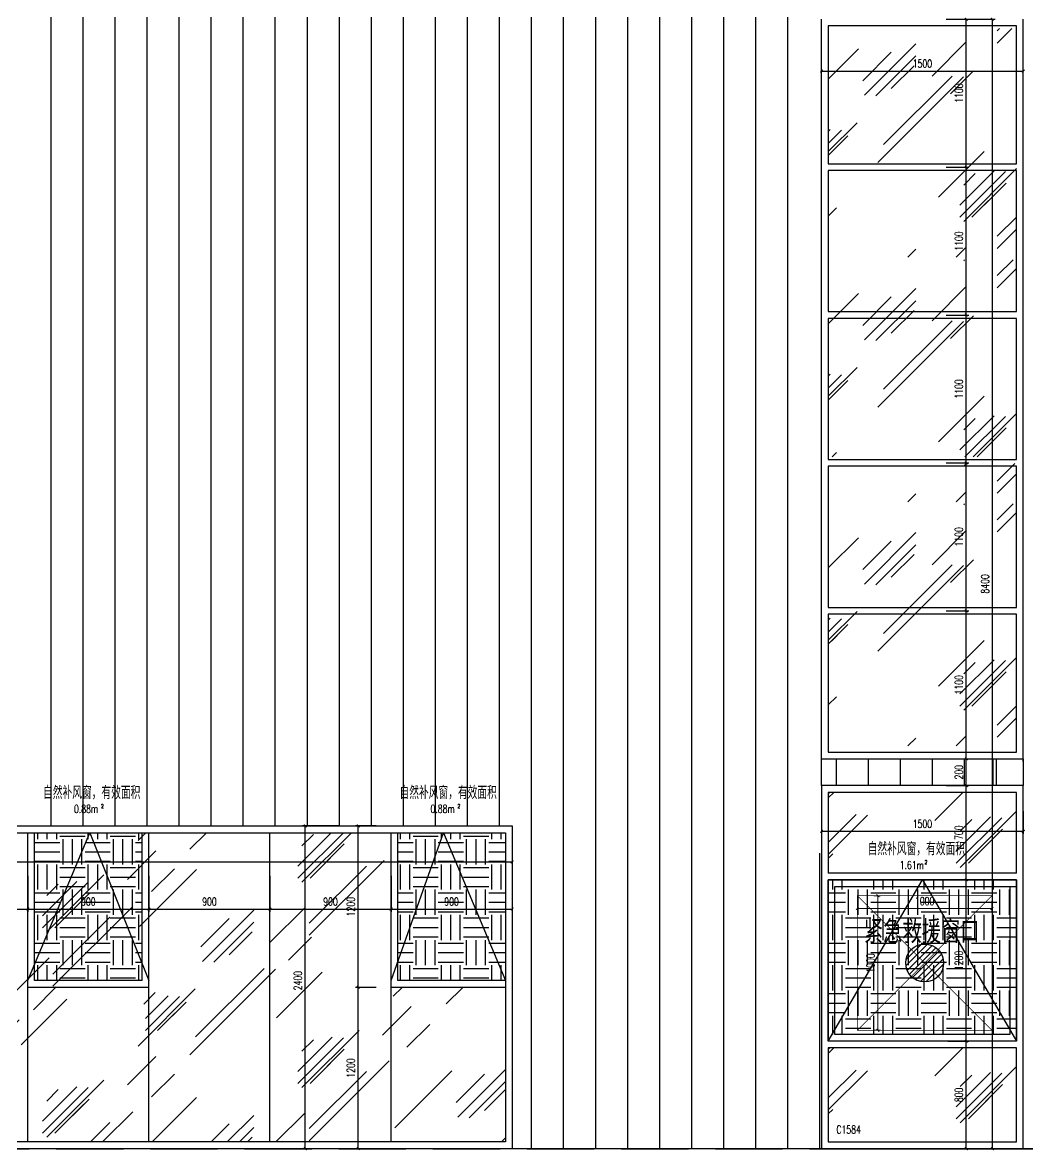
# Model space of a CAD drawing. Extents: x -2377130 to 293730, y -2 to 754590.
# Drawn here: x -165538 to -158069, y 517225 to 525612 of the extents above; entities that cross this region are included whole.
import ezdxf

# ---------------------------------------------------------------- set-up
doc = ezdxf.new("R2010")
doc.units = 0
doc.header["$LTSCALE"] = 1000
doc.header["$MEASUREMENT"] = 0
for name, pattern in [('__DASH', [0.35, 0.25, -0.1]), ('DASH', [0.35, 0.25, -0.1]), ('DOTE', [2.42, 2, -0.2, 0.02, -0.2])]:
    doc.linetypes.add(name, pattern=pattern)
doc.layers.get('Defpoints').update_dxf_attribs({"color": 210})
for name, color, linetype in [('A-AXIS-DOTE', 14, 'DOTE'), ('A-HATCH-2', 251, 'Continuous'), ('A-LIN-V', 9, 'Continuous'), ('A-WINDOW', 140, 'Continuous'), ('A-彩色打印层', 22, 'Continuous'), ('A-门窗表显示尺寸', 160, 'Continuous'), ('AXIS', 3, 'Continuous'), ('PUB_DIM', 3, 'Continuous'), ('SPACE', 7, 'Continuous'), ('SPACE_HATCH', 8, 'Continuous'), ('参考线', 8, 'Continuous')]:
    doc.layers.add(name, color=color, linetype=linetype)
doc.layers.add('A-WALL-HATCH', color=8, linetype='Continuous', lineweight=13)
doc.styles.add('_TCH_DIM_T3', font='SIMPLEX', dxfattribs={"width": 0.705882, "bigfont": 'GBCBIG'})
doc.styles.add('_TCH_SPACE', font='SIMPLEX', dxfattribs={"height": 5, "bigfont": 'GBCBIG'})
doc.styles.add('A-DIM_T3', font='SIMPLEX', dxfattribs={"width": 0.705882, "bigfont": 'GBCBIG'})
doc.styles.add('A-STANDARD', font='SIMPLEX', dxfattribs={"bigfont": 'GBCBIG'})
doc.styles.add('STYLE1', font='')
doc.styles.get('STYLE1').set_extended_font_data('SimSun')
doc.dimstyles.new('_TCH_ARCH&&20', dxfattribs={"dimtxt": 59.5, "dimasz": 20, "dimexe": 20, "dimexo": 20, "dimgap": 25.25, "dimtad": 1, "dimdec": 0, "dimzin": 0, "dimdsep": 46, "dimtxsty": '_TCH_DIM_T3', "dimblk": 'ARCHTICK', "dimcen": 0.09, "dimclrt": 7, "dimazin": 2, "dimtfac": 1, "dimtdec": 0, "dimtix": 1, "dimtmove": 2, "dimatfit": 3, "dimfxl": 0, "dimtolj": 1, "dimtzin": 0, "dimarcsym": 0})
doc.dimstyles.new('A-DIM&&20', dxfattribs={"dimtxt": 59.5, "dimasz": 20, "dimexe": 20, "dimexo": 20, "dimgap": 25.25, "dimtad": 1, "dimdec": 0, "dimzin": 0, "dimdsep": 46, "dimtxsty": 'A-DIM_T3', "dimblk": 'ARCHTICK', "dimcen": 0.09, "dimclrt": 7, "dimazin": 2, "dimtfac": 1, "dimtdec": 0, "dimtix": 1, "dimtmove": 2, "dimatfit": 3, "dimfxl": 0, "dimtolj": 1, "dimtzin": 0, "dimarcsym": 0})
pattern_1 = [(0, (-344698.66, 6e-11), (187.5, 187.5), [187.5, -187.5]), (0, (-344698.66, 70.31), (187.5, 187.5), [187.5, -187.5]), (0, (-344698.66, 140.63), (187.5, 187.5), [187.5, -187.5]), (90, (-344675.23, 164.06), (-187.5, 187.5), [187.5, -187.5]), (90, (-344604.91, 164.06), (-187.5, 187.5), [187.5, -187.5]), (90, (-344534.6, 164.06), (-187.5, 187.5), [187.5, -187.5])]

# ---------------------------------------------------------------- blocks, each defined once
blk = doc.blocks.new('_ArchTick')
at = {"color": 0, "linetype": 'ByBlock', "const_width": 0.4}
blk.add_lwpolyline([(-0.5, -0.5), (0.5, 0.5)], dxfattribs=at)
blk = doc.blocks.new('*D1241')
at = {"layer": 'A-门窗表显示尺寸', "color": 0, "lineweight": -2}
for p, q in [((-182799.3, 519617.5), (-182799.3, 519350)), ((-161899.3, 519617.5), (-161899.3, 519350)), ((-182799.3, 519370), (-161899.3, 519370))]:
    blk.add_line(p, q, dxfattribs=at)
at = {"layer": 'Defpoints', "color": 0}
for p in [(-182799.3, 519637.5), (-161899.3, 519637.5), (-161899.3, 519370)]:
    blk.add_point(p, dxfattribs=at)
at = {"layer": 'A-门窗表显示尺寸', "color": 0, "lineweight": -2, "xscale": 20, "yscale": 20, "zscale": 20, "rotation": 180}
blk.add_blockref('_ArchTick', (-182799.3, 519370), dxfattribs=at)
at = {"layer": 'A-门窗表显示尺寸', "color": 0, "lineweight": -2, "xscale": 20, "yscale": 20, "zscale": 20}
blk.add_blockref('_ArchTick', (-161899.3, 519370), dxfattribs=at)
at = {"layer": 'A-门窗表显示尺寸', "color": 7, "insert": (-172349.3, 519425), "char_height": 59.5, "attachment_point": 5, "style": 'A-DIM_T3'}
blk.add_mtext('\\A1;20900', dxfattribs=at)
blk = doc.blocks.new('*D1232')
at = {"layer": 'A-门窗表显示尺寸', "color": 0, "lineweight": -2}
for p, q in [((-162909.3, 518437.5), (-163063.1, 518437.5)), ((-163043.1, 517237.5), (-163043.1, 518437.5)), ((-162909.3, 517237.5), (-163063.1, 517237.5))]:
    blk.add_line(p, q, dxfattribs=at)
at = {"layer": 'Defpoints', "color": 0}
for p in [(-163043.1, 518437.5), (-162889.3, 518437.5), (-162889.3, 517237.5)]:
    blk.add_point(p, dxfattribs=at)
at = {"layer": 'A-门窗表显示尺寸', "color": 0, "lineweight": -2, "xscale": 20, "yscale": 20, "zscale": 20}
for p, rotation in [((-163043.1, 518437.5), 90), ((-163043.1, 517237.5), 270)]:
    blk.add_blockref('_ArchTick', p, dxfattribs=dict(at, rotation=rotation))
at = {"layer": 'A-门窗表显示尺寸', "color": 7, "insert": (-163098.1, 517837.5), "char_height": 59.5, "attachment_point": 5, "rotation": 90, "style": 'A-DIM_T3'}
blk.add_mtext('\\A1;1200', dxfattribs=at)
blk = doc.blocks.new('*D1233')
at = {"layer": 'A-门窗表显示尺寸', "color": 0, "lineweight": -2}
for p, q in [((-162909.3, 519637.5), (-163063.1, 519637.5)), ((-163043.1, 518437.5), (-163043.1, 519637.5)), ((-162909.3, 518437.5), (-163063.1, 518437.5))]:
    blk.add_line(p, q, dxfattribs=at)
at = {"layer": 'Defpoints', "color": 0}
for p in [(-163043.1, 519637.5), (-162889.3, 519637.5), (-162889.3, 518437.5)]:
    blk.add_point(p, dxfattribs=at)
at = {"layer": 'A-门窗表显示尺寸', "color": 0, "lineweight": -2, "xscale": 20, "yscale": 20, "zscale": 20}
for p, rotation in [((-163043.1, 519637.5), 90), ((-163043.1, 518437.5), 270)]:
    blk.add_blockref('_ArchTick', p, dxfattribs=dict(at, rotation=rotation))
at = {"layer": 'A-门窗表显示尺寸', "color": 7, "insert": (-163098.1, 519037.5), "char_height": 59.5, "attachment_point": 5, "rotation": 90, "style": 'A-DIM_T3'}
blk.add_mtext('\\A1;1200', dxfattribs=at)
blk = doc.blocks.new('*D1234')
at = {"layer": 'A-门窗表显示尺寸', "color": 0, "lineweight": -2}
for p, q in [((-162799.3, 519267.5), (-162799.3, 519000)), ((-161899.3, 519267.5), (-161899.3, 519000)), ((-162799.3, 519020), (-161899.3, 519020))]:
    blk.add_line(p, q, dxfattribs=at)
at = {"layer": 'Defpoints', "color": 0}
for p in [(-162799.3, 519287.5), (-161899.3, 519287.5), (-161899.3, 519020)]:
    blk.add_point(p, dxfattribs=at)
at = {"layer": 'A-门窗表显示尺寸', "color": 0, "lineweight": -2, "xscale": 20, "yscale": 20, "zscale": 20, "rotation": 180}
blk.add_blockref('_ArchTick', (-162799.3, 519020), dxfattribs=at)
at = {"layer": 'A-门窗表显示尺寸', "color": 0, "lineweight": -2, "xscale": 20, "yscale": 20, "zscale": 20}
blk.add_blockref('_ArchTick', (-161899.3, 519020), dxfattribs=at)
at = {"layer": 'A-门窗表显示尺寸', "color": 7, "insert": (-162349.3, 519075), "char_height": 59.5, "attachment_point": 5, "style": 'A-DIM_T3'}
blk.add_mtext('\\A1;900', dxfattribs=at)
blk = doc.blocks.new('*D1235')
at = {"layer": 'A-门窗表显示尺寸', "color": 0, "lineweight": -2}
for p, q in [((-163699.3, 519267.5), (-163699.3, 519000)), ((-162799.3, 519267.5), (-162799.3, 519000)), ((-163699.3, 519020), (-162799.3, 519020))]:
    blk.add_line(p, q, dxfattribs=at)
at = {"layer": 'Defpoints', "color": 0}
for p in [(-163699.3, 519287.5), (-162799.3, 519287.5), (-162799.3, 519020)]:
    blk.add_point(p, dxfattribs=at)
at = {"layer": 'A-门窗表显示尺寸', "color": 0, "lineweight": -2, "xscale": 20, "yscale": 20, "zscale": 20, "rotation": 180}
blk.add_blockref('_ArchTick', (-163699.3, 519020), dxfattribs=at)
at = {"layer": 'A-门窗表显示尺寸', "color": 0, "lineweight": -2, "xscale": 20, "yscale": 20, "zscale": 20}
blk.add_blockref('_ArchTick', (-162799.3, 519020), dxfattribs=at)
at = {"layer": 'A-门窗表显示尺寸', "color": 7, "insert": (-163249.3, 519075), "char_height": 59.5, "attachment_point": 5, "style": 'A-DIM_T3'}
blk.add_mtext('\\A1;900', dxfattribs=at)
blk = doc.blocks.new('*D1236')
at = {"layer": 'A-门窗表显示尺寸', "color": 0, "lineweight": -2}
for p, q in [((-164599.3, 519267.5), (-164599.3, 519000)), ((-163699.3, 519267.5), (-163699.3, 519000)), ((-164599.3, 519020), (-163699.3, 519020))]:
    blk.add_line(p, q, dxfattribs=at)
at = {"layer": 'Defpoints', "color": 0}
for p in [(-164599.3, 519287.5), (-163699.3, 519287.5), (-163699.3, 519020)]:
    blk.add_point(p, dxfattribs=at)
at = {"layer": 'A-门窗表显示尺寸', "color": 0, "lineweight": -2, "xscale": 20, "yscale": 20, "zscale": 20, "rotation": 180}
blk.add_blockref('_ArchTick', (-164599.3, 519020), dxfattribs=at)
at = {"layer": 'A-门窗表显示尺寸', "color": 0, "lineweight": -2, "xscale": 20, "yscale": 20, "zscale": 20}
blk.add_blockref('_ArchTick', (-163699.3, 519020), dxfattribs=at)
at = {"layer": 'A-门窗表显示尺寸', "color": 7, "insert": (-164149.3, 519075), "char_height": 59.5, "attachment_point": 5, "style": 'A-DIM_T3'}
blk.add_mtext('\\A1;900', dxfattribs=at)
blk = doc.blocks.new('*D1237')
at = {"layer": 'A-门窗表显示尺寸', "color": 0, "lineweight": -2}
for p, q in [((-165499.3, 519267.5), (-165499.3, 519000)), ((-164599.3, 519267.5), (-164599.3, 519000)), ((-165499.3, 519020), (-164599.3, 519020))]:
    blk.add_line(p, q, dxfattribs=at)
at = {"layer": 'Defpoints', "color": 0}
for p in [(-165499.3, 519287.5), (-164599.3, 519287.5), (-164599.3, 519020)]:
    blk.add_point(p, dxfattribs=at)
at = {"layer": 'A-门窗表显示尺寸', "color": 0, "lineweight": -2, "xscale": 20, "yscale": 20, "zscale": 20, "rotation": 180}
blk.add_blockref('_ArchTick', (-165499.3, 519020), dxfattribs=at)
at = {"layer": 'A-门窗表显示尺寸', "color": 0, "lineweight": -2, "xscale": 20, "yscale": 20, "zscale": 20}
blk.add_blockref('_ArchTick', (-164599.3, 519020), dxfattribs=at)
at = {"layer": 'A-门窗表显示尺寸', "color": 7, "insert": (-165049.3, 519075), "char_height": 59.5, "attachment_point": 5, "style": 'A-DIM_T3'}
blk.add_mtext('\\A1;900', dxfattribs=at)
blk = doc.blocks.new('*D1238')
at = {"layer": 'A-门窗表显示尺寸', "color": 0, "lineweight": -2}
for p, q in [((-166399.3, 519267.5), (-166399.3, 519000)), ((-165499.3, 519267.5), (-165499.3, 519000)), ((-166399.3, 519020), (-165499.3, 519020))]:
    blk.add_line(p, q, dxfattribs=at)
at = {"layer": 'Defpoints', "color": 0}
for p in [(-166399.3, 519287.5), (-165499.3, 519287.5), (-165499.3, 519020)]:
    blk.add_point(p, dxfattribs=at)
at = {"layer": 'A-门窗表显示尺寸', "color": 0, "lineweight": -2, "xscale": 20, "yscale": 20, "zscale": 20, "rotation": 180}
blk.add_blockref('_ArchTick', (-166399.3, 519020), dxfattribs=at)
at = {"layer": 'A-门窗表显示尺寸', "color": 0, "lineweight": -2, "xscale": 20, "yscale": 20, "zscale": 20}
blk.add_blockref('_ArchTick', (-165499.3, 519020), dxfattribs=at)
at = {"layer": 'A-门窗表显示尺寸', "color": 7, "insert": (-165949.3, 519075), "char_height": 59.5, "attachment_point": 5, "style": 'A-DIM_T3'}
blk.add_mtext('\\A1;900', dxfattribs=at)
blk = doc.blocks.new('*D1222')
at = {"layer": 'A-门窗表显示尺寸', "color": 0, "lineweight": -2}
for p, q in [((-163189.3, 519637.5), (-163456.8, 519637.5)), ((-163436.8, 517237.5), (-163436.8, 519637.5)), ((-163189.3, 517237.5), (-163456.8, 517237.5))]:
    blk.add_line(p, q, dxfattribs=at)
at = {"layer": 'Defpoints', "color": 0}
for p in [(-163436.8, 519637.5), (-163169.3, 519637.5), (-163169.3, 517237.5)]:
    blk.add_point(p, dxfattribs=at)
at = {"layer": 'A-门窗表显示尺寸', "color": 0, "lineweight": -2, "xscale": 20, "yscale": 20, "zscale": 20}
for p, rotation in [((-163436.8, 519637.5), 90), ((-163436.8, 517237.5), 270)]:
    blk.add_blockref('_ArchTick', p, dxfattribs=dict(at, rotation=rotation))
at = {"layer": 'A-门窗表显示尺寸', "color": 7, "insert": (-163491.8, 518487.5), "char_height": 59.5, "attachment_point": 5, "rotation": 90, "style": 'A-DIM_T3'}
blk.add_mtext('\\A1;2400', dxfattribs=at)
blk = doc.blocks.new('*D1242')
at = {"layer": 'A-门窗表显示尺寸', "color": 0, "lineweight": -2}
for p, q in [((-158673.3, 520137.5), (-158503.3, 520137.5)), ((-158523.3, 519937.5), (-158523.3, 520137.5)), ((-158673.3, 519937.5), (-158503.3, 519937.5))]:
    blk.add_line(p, q, dxfattribs=at)
at = {"layer": 'Defpoints', "color": 0}
for p in [(-158693.3, 520137.5), (-158523.3, 520137.5), (-158693.3, 519937.5)]:
    blk.add_point(p, dxfattribs=at)
at = {"layer": 'A-门窗表显示尺寸', "color": 0, "lineweight": -2, "xscale": 20, "yscale": 20, "zscale": 20}
for p, rotation in [((-158523.3, 520137.5), 90), ((-158523.3, 519937.5), 270)]:
    blk.add_blockref('_ArchTick', p, dxfattribs=dict(at, rotation=rotation))
at = {"layer": 'A-门窗表显示尺寸', "color": 7, "insert": (-158578.3, 520037.5), "char_height": 59.5, "attachment_point": 5, "rotation": 90, "style": '_TCH_DIM_T3'}
blk.add_mtext('\\A1;200', dxfattribs=at)
blk = doc.blocks.new('*D1243')
at = {"layer": 'A-门窗表显示尺寸', "color": 0, "lineweight": -2}
for p, q in [((-158673.3, 521237.5), (-158503.3, 521237.5)), ((-158523.3, 520137.5), (-158523.3, 521237.5)), ((-158673.3, 520137.5), (-158503.3, 520137.5))]:
    blk.add_line(p, q, dxfattribs=at)
at = {"layer": 'Defpoints', "color": 0}
for p in [(-158693.3, 521237.5), (-158523.3, 521237.5), (-158693.3, 520137.5)]:
    blk.add_point(p, dxfattribs=at)
at = {"layer": 'A-门窗表显示尺寸', "color": 0, "lineweight": -2, "xscale": 20, "yscale": 20, "zscale": 20}
for p, rotation in [((-158523.3, 521237.5), 90), ((-158523.3, 520137.5), 270)]:
    blk.add_blockref('_ArchTick', p, dxfattribs=dict(at, rotation=rotation))
at = {"layer": 'A-门窗表显示尺寸', "color": 7, "insert": (-158578.3, 520687.5), "char_height": 59.5, "attachment_point": 5, "rotation": 90, "style": '_TCH_DIM_T3'}
blk.add_mtext('\\A1;1100', dxfattribs=at)
blk = doc.blocks.new('*D1244')
at = {"layer": 'A-门窗表显示尺寸', "color": 0, "lineweight": -2}
for p, q in [((-158673.3, 522337.5), (-158503.3, 522337.5)), ((-158523.3, 521237.5), (-158523.3, 522337.5)), ((-158673.3, 521237.5), (-158503.3, 521237.5))]:
    blk.add_line(p, q, dxfattribs=at)
at = {"layer": 'Defpoints', "color": 0}
for p in [(-158693.3, 522337.5), (-158523.3, 522337.5), (-158693.3, 521237.5)]:
    blk.add_point(p, dxfattribs=at)
at = {"layer": 'A-门窗表显示尺寸', "color": 0, "lineweight": -2, "xscale": 20, "yscale": 20, "zscale": 20}
for p, rotation in [((-158523.3, 522337.5), 90), ((-158523.3, 521237.5), 270)]:
    blk.add_blockref('_ArchTick', p, dxfattribs=dict(at, rotation=rotation))
at = {"layer": 'A-门窗表显示尺寸', "color": 7, "insert": (-158578.3, 521787.5), "char_height": 59.5, "attachment_point": 5, "rotation": 90, "style": '_TCH_DIM_T3'}
blk.add_mtext('\\A1;1100', dxfattribs=at)
blk = doc.blocks.new('*D1245')
at = {"layer": 'A-门窗表显示尺寸', "color": 0, "lineweight": -2}
for p, q in [((-158673.3, 523437.5), (-158503.3, 523437.5)), ((-158523.3, 522337.5), (-158523.3, 523437.5)), ((-158673.3, 522337.5), (-158503.3, 522337.5))]:
    blk.add_line(p, q, dxfattribs=at)
at = {"layer": 'Defpoints', "color": 0}
for p in [(-158693.3, 523437.5), (-158523.3, 523437.5), (-158693.3, 522337.5)]:
    blk.add_point(p, dxfattribs=at)
at = {"layer": 'A-门窗表显示尺寸', "color": 0, "lineweight": -2, "xscale": 20, "yscale": 20, "zscale": 20}
for p, rotation in [((-158523.3, 523437.5), 90), ((-158523.3, 522337.5), 270)]:
    blk.add_blockref('_ArchTick', p, dxfattribs=dict(at, rotation=rotation))
at = {"layer": 'A-门窗表显示尺寸', "color": 7, "insert": (-158578.3, 522887.5), "char_height": 59.5, "attachment_point": 5, "rotation": 90, "style": '_TCH_DIM_T3'}
blk.add_mtext('\\A1;1100', dxfattribs=at)
blk = doc.blocks.new('*D1246')
at = {"layer": 'A-门窗表显示尺寸', "color": 0, "lineweight": -2}
for p, q in [((-158673.3, 524537.5), (-158503.3, 524537.5)), ((-158523.3, 523437.5), (-158523.3, 524537.5)), ((-158673.3, 523437.5), (-158503.3, 523437.5))]:
    blk.add_line(p, q, dxfattribs=at)
at = {"layer": 'Defpoints', "color": 0}
for p in [(-158693.3, 524537.5), (-158523.3, 524537.5), (-158693.3, 523437.5)]:
    blk.add_point(p, dxfattribs=at)
at = {"layer": 'A-门窗表显示尺寸', "color": 0, "lineweight": -2, "xscale": 20, "yscale": 20, "zscale": 20}
for p, rotation in [((-158523.3, 524537.5), 90), ((-158523.3, 523437.5), 270)]:
    blk.add_blockref('_ArchTick', p, dxfattribs=dict(at, rotation=rotation))
at = {"layer": 'A-门窗表显示尺寸', "color": 7, "insert": (-158578.3, 523987.5), "char_height": 59.5, "attachment_point": 5, "rotation": 90, "style": '_TCH_DIM_T3'}
blk.add_mtext('\\A1;1100', dxfattribs=at)
blk = doc.blocks.new('*D1247')
at = {"layer": 'A-门窗表显示尺寸', "color": 0, "lineweight": -2}
for p, q in [((-158673.3, 525637.5), (-158503.3, 525637.5)), ((-158523.3, 524537.5), (-158523.3, 525637.5)), ((-158673.3, 524537.5), (-158503.3, 524537.5))]:
    blk.add_line(p, q, dxfattribs=at)
at = {"layer": 'Defpoints', "color": 0}
for p in [(-158693.3, 525637.5), (-158523.3, 525637.5), (-158693.3, 524537.5)]:
    blk.add_point(p, dxfattribs=at)
at = {"layer": 'A-门窗表显示尺寸', "color": 0, "lineweight": -2, "xscale": 20, "yscale": 20, "zscale": 20}
for p, rotation in [((-158523.3, 525637.5), 90), ((-158523.3, 524537.5), 270)]:
    blk.add_blockref('_ArchTick', p, dxfattribs=dict(at, rotation=rotation))
at = {"layer": 'A-门窗表显示尺寸', "color": 7, "insert": (-158578.3, 525087.5), "char_height": 59.5, "attachment_point": 5, "rotation": 90, "style": '_TCH_DIM_T3'}
blk.add_mtext('\\A1;1100', dxfattribs=at)
blk = doc.blocks.new('*D1248')
at = {"layer": 'A-门窗表显示尺寸', "color": 0, "lineweight": -2}
for p, q in [((-158653.3, 525637.5), (-158308.9, 525637.5)), ((-158328.9, 517237.5), (-158328.9, 525637.5)), ((-158653.3, 517237.5), (-158308.9, 517237.5))]:
    blk.add_line(p, q, dxfattribs=at)
at = {"layer": 'Defpoints', "color": 0}
for p in [(-158673.3, 525637.5), (-158328.9, 525637.5), (-158673.3, 517237.5)]:
    blk.add_point(p, dxfattribs=at)
at = {"layer": 'A-门窗表显示尺寸', "color": 0, "lineweight": -2, "xscale": 20, "yscale": 20, "zscale": 20}
for p, rotation in [((-158328.9, 525637.5), 90), ((-158328.9, 517237.5), 270)]:
    blk.add_blockref('_ArchTick', p, dxfattribs=dict(at, rotation=rotation))
at = {"layer": 'A-门窗表显示尺寸', "color": 7, "insert": (-158383.9, 521437.5), "char_height": 59.5, "attachment_point": 5, "rotation": 90, "style": '_TCH_DIM_T3'}
blk.add_mtext('\\A1;8400', dxfattribs=at)
blk = doc.blocks.new('*D1249')
at = {"layer": 'A-门窗表显示尺寸', "color": 0, "lineweight": -2}
for p, q in [((-159599.3, 525102.5), (-159599.3, 525272)), ((-159599.3, 525252), (-158099.3, 525252)), ((-158099.3, 525102.5), (-158099.3, 525272))]:
    blk.add_line(p, q, dxfattribs=at)
at = {"layer": 'Defpoints', "color": 0}
for p in [(-158099.3, 525252), (-159599.3, 525082.5), (-158099.3, 525082.5)]:
    blk.add_point(p, dxfattribs=at)
at = {"layer": 'A-门窗表显示尺寸', "color": 0, "lineweight": -2, "xscale": 20, "yscale": 20, "zscale": 20, "rotation": 180}
blk.add_blockref('_ArchTick', (-159599.3, 525252), dxfattribs=at)
at = {"layer": 'A-门窗表显示尺寸', "color": 0, "lineweight": -2, "xscale": 20, "yscale": 20, "zscale": 20}
blk.add_blockref('_ArchTick', (-158099.3, 525252), dxfattribs=at)
at = {"layer": 'A-门窗表显示尺寸', "color": 7, "insert": (-158849.3, 525307), "char_height": 59.5, "attachment_point": 5, "style": 'A-DIM_T3'}
blk.add_mtext('\\A1;1500', dxfattribs=at)
blk = doc.blocks.new('*D630')
at = {"layer": 'Defpoints', "color": 0}
for p in [(-1653990, 542178.3), (-1652990, 542178.3), (-1652990, 542105)]:
    blk.add_point(p, dxfattribs=at)
at = {"layer": 'PUB_DIM', "color": 0, "lineweight": -2}
for p, q in [((-1653990, 542158.3), (-1653990, 542085)), ((-1652990, 542158.3), (-1652990, 542085)), ((-1653990, 542105), (-1652990, 542105))]:
    blk.add_line(p, q, dxfattribs=at)
at = {"layer": 'PUB_DIM', "color": 0, "lineweight": -2, "xscale": 20, "yscale": 20, "zscale": 20, "rotation": 180}
blk.add_blockref('_ArchTick', (-1653990, 542105), dxfattribs=at)
at = {"layer": 'PUB_DIM', "color": 0, "lineweight": -2, "xscale": 20, "yscale": 20, "zscale": 20}
blk.add_blockref('_ArchTick', (-1652990, 542105), dxfattribs=at)
at = {"layer": 'PUB_DIM', "color": 7, "insert": (-1653490, 542160), "char_height": 59.5, "attachment_point": 5, "style": '_TCH_DIM_T3'}
blk.add_mtext('\\A1;1000', dxfattribs=at)
blk = doc.blocks.new('*D631')
at = {"layer": 'Defpoints', "color": 0}
for p in [(-1653888.8, 542199.6), (-1653837.4, 542199.6), (-1653888.8, 541199.6)]:
    blk.add_point(p, dxfattribs=at)
at = {"layer": 'PUB_DIM', "color": 0, "lineweight": -2}
for p, q in [((-1653868.8, 542199.6), (-1653817.4, 542199.6)), ((-1653837.4, 541199.6), (-1653837.4, 542199.6)), ((-1653868.8, 541199.6), (-1653817.4, 541199.6))]:
    blk.add_line(p, q, dxfattribs=at)
at = {"layer": 'PUB_DIM', "color": 0, "lineweight": -2, "xscale": 20, "yscale": 20, "zscale": 20}
for p, rotation in [((-1653837.4, 542199.6), 90), ((-1653837.4, 541199.6), 270)]:
    blk.add_blockref('_ArchTick', p, dxfattribs=dict(at, rotation=rotation))
at = {"layer": 'PUB_DIM', "color": 7, "insert": (-1653892.4, 541699.6), "char_height": 59.5, "attachment_point": 5, "rotation": 90, "style": '_TCH_DIM_T3'}
blk.add_mtext('\\A1;1000', dxfattribs=at)
blk = doc.blocks.new('*D1250')
at = {"layer": 'A-门窗表显示尺寸', "color": 0, "lineweight": -2}
for p, q in [((-158659.3, 519937.5), (-158503.3, 519937.5)), ((-158523.3, 519237.5), (-158523.3, 519937.5)), ((-158659.3, 519237.5), (-158503.3, 519237.5))]:
    blk.add_line(p, q, dxfattribs=at)
at = {"layer": 'Defpoints', "color": 0}
for p in [(-158679.3, 519937.5), (-158523.3, 519937.5), (-158679.3, 519237.5)]:
    blk.add_point(p, dxfattribs=at)
at = {"layer": 'A-门窗表显示尺寸', "color": 0, "lineweight": -2, "xscale": 20, "yscale": 20, "zscale": 20}
for p, rotation in [((-158523.3, 519937.5), 90), ((-158523.3, 519237.5), 270)]:
    blk.add_blockref('_ArchTick', p, dxfattribs=dict(at, rotation=rotation))
at = {"layer": 'A-门窗表显示尺寸', "color": 7, "insert": (-158578.3, 519587.5), "char_height": 59.5, "attachment_point": 5, "rotation": 90, "style": 'A-DIM_T3'}
blk.add_mtext('\\A1;700', dxfattribs=at)
blk = doc.blocks.new('*D1251')
at = {"layer": 'A-门窗表显示尺寸', "color": 0, "lineweight": -2}
for p, q in [((-158659.3, 519237.5), (-158503.3, 519237.5)), ((-158523.3, 518037.5), (-158523.3, 519237.5)), ((-158659.3, 518037.5), (-158503.3, 518037.5))]:
    blk.add_line(p, q, dxfattribs=at)
at = {"layer": 'Defpoints', "color": 0}
for p in [(-158679.3, 519237.5), (-158523.3, 519237.5), (-158679.3, 518037.5)]:
    blk.add_point(p, dxfattribs=at)
at = {"layer": 'A-门窗表显示尺寸', "color": 0, "lineweight": -2, "xscale": 20, "yscale": 20, "zscale": 20}
for p, rotation in [((-158523.3, 519237.5), 90), ((-158523.3, 518037.5), 270)]:
    blk.add_blockref('_ArchTick', p, dxfattribs=dict(at, rotation=rotation))
at = {"layer": 'A-门窗表显示尺寸', "color": 7, "insert": (-158578.3, 518637.5), "char_height": 59.5, "attachment_point": 5, "rotation": 90, "style": 'A-DIM_T3'}
blk.add_mtext('\\A1;1200', dxfattribs=at)
blk = doc.blocks.new('*D1252')
at = {"layer": 'A-门窗表显示尺寸', "color": 0, "lineweight": -2}
for p, q in [((-158659.3, 518037.5), (-158503.3, 518037.5)), ((-158523.3, 517237.5), (-158523.3, 518037.5)), ((-158659.3, 517237.5), (-158503.3, 517237.5))]:
    blk.add_line(p, q, dxfattribs=at)
at = {"layer": 'Defpoints', "color": 0}
for p in [(-158679.3, 518037.5), (-158523.3, 518037.5), (-158679.3, 517237.5)]:
    blk.add_point(p, dxfattribs=at)
at = {"layer": 'A-门窗表显示尺寸', "color": 0, "lineweight": -2, "xscale": 20, "yscale": 20, "zscale": 20}
for p, rotation in [((-158523.3, 518037.5), 90), ((-158523.3, 517237.5), 270)]:
    blk.add_blockref('_ArchTick', p, dxfattribs=dict(at, rotation=rotation))
at = {"layer": 'A-门窗表显示尺寸', "color": 7, "insert": (-158578.3, 517637.5), "char_height": 59.5, "attachment_point": 5, "rotation": 90, "style": 'A-DIM_T3'}
blk.add_mtext('\\A1;800', dxfattribs=at)
blk = doc.blocks.new('*D1253')
at = {"layer": 'A-门窗表显示尺寸', "color": 0, "lineweight": -2}
for p, q in [((-159599.3, 519747.5), (-159599.3, 519578)), ((-158099.3, 519747.5), (-158099.3, 519578)), ((-159599.3, 519598), (-158099.3, 519598))]:
    blk.add_line(p, q, dxfattribs=at)
at = {"layer": 'Defpoints', "color": 0}
for p in [(-159599.3, 519767.5), (-158099.3, 519767.5), (-158099.3, 519598)]:
    blk.add_point(p, dxfattribs=at)
at = {"layer": 'A-门窗表显示尺寸', "color": 0, "lineweight": -2, "xscale": 20, "yscale": 20, "zscale": 20, "rotation": 180}
blk.add_blockref('_ArchTick', (-159599.3, 519598), dxfattribs=at)
at = {"layer": 'A-门窗表显示尺寸', "color": 0, "lineweight": -2, "xscale": 20, "yscale": 20, "zscale": 20}
blk.add_blockref('_ArchTick', (-158099.3, 519598), dxfattribs=at)
at = {"layer": 'A-门窗表显示尺寸', "color": 7, "insert": (-158849.3, 519653), "char_height": 59.5, "attachment_point": 5, "style": 'A-DIM_T3'}
blk.add_mtext('\\A1;1500', dxfattribs=at)
blk = doc.blocks.new('w42432')
at = {"layer": 'A-彩色打印层'}
h = blk.add_hatch(dxfattribs=at)
h.set_pattern_fill('ANSI31', color=8, scale=20)
h.set_pattern_definition([(45, (-3066307.735, -1060647.207), (-22.4506403, 22.4506403), [])])
edge = h.paths.add_edge_path()
edge.add_arc((-1653490, 541699.6), 140.7, 0, 360)
at = {"layer": 'A-彩色打印层', "color": 8, "linetype": 'DASH', "const_width": 5, "elevation": 0}
blk.add_lwpolyline([(-1653990, 542199.6), (-1652990, 542199.6), (-1652990, 541199.6), (-1653990, 541199.6)], close=True, dxfattribs=at)
for points in [[(-1653990, 542199.6), (-1652990, 541199.6)], [(-1652990, 542199.6), (-1653990, 541199.6)]]:
    blk.add_lwpolyline(points, dxfattribs=at)
at = {"layer": 'A-彩色打印层', "color": 8, "ltscale": 0.5}
blk.add_circle((-1653490, 541699.6, 0), 140.7, dxfattribs=at)
at = {"layer": 'AXIS', "color": 8, "linetype": 'Continuous', "style": 'STYLE1', "width": 0.7}
blk.add_text('紧急救援窗口', height=150, dxfattribs=at).set_placement((-1653941.7, 541862.6, 0))
at = {"layer": 'PUB_DIM', "color": 8}
for p1, p2, distance, picture, middle in [((-1653990, 542178.3), (-1652990, 542178.3), -73.3, '*D630', (-1653490, 542160)), ((-1653888.8, 541199.6), (-1653888.8, 542199.6), -51.4, '*D631', (-1653892.4, 541699.6))]:
    dim = blk.add_aligned_dim(p1=p1, p2=p2, distance=distance, dimstyle='_TCH_ARCH&&20', dxfattribs=at)
    dim.commit()
    dim.dimension.update_dxf_attribs({"geometry": picture, "text_midpoint": middle})

msp = doc.modelspace()

# ---------------------------------------------------------------- hatches: boundary and pattern name
at = {"layer": 'A-HATCH-2'}
h = msp.add_hatch(dxfattribs=at)
h.set_pattern_fill('ANSI31', color=8, scale=150, angle=45)
h.set_pattern_definition([(90, (1580491.07, -100), (-238.125, 0), [])])
h.paths.add_polyline_path([(-159599.3, 520137.5), (-158099.3, 520137.5), (-158099.3, 519937.5), (-159599.3, 519937.5)])
at = {"layer": 'A-WALL-HATCH'}
h = msp.add_hatch(dxfattribs=at)
h.set_pattern_fill('玻璃2', color=8, scale=100)
h.set_pattern_definition([(45, (4594361.1, 40), (0, 1527.35065), [600, -360, 600, -360, 240, -523.28157]), (45, (4594331.1, 70), (0, 1527.35065), [480, -600, 360, -360, 420, -463.28157]), (45, (4594331.1, 160), (0, 1527.35065), [360, -720, 240, -360, 540, -463.28157]), (45, (4594421.1, 70), (0, 1527.35065), [360, -720, 300, -1303.2815]), (45, (4594511.1, 160), (0, 1527.35065), [180, -900, 120, -1483.2815]), (45, (4594361.1, 310), (0, 1527.35065), [120, -900, 120, -480, 300, -763.28157]), (45, (4594901.1, 220), (0, 1527.35065), [600, -900, 720, -475.28157]), (45, (4594901.1, 130), (0, 1527.35065), [840, -600, 900, -355.28157]), (45, (4595051.1, 250), (0, -1697.05627), [600, -840, 480, -763.28157]), (45, (4594961.1, 430), (0, 1527.35065), [300, -1200, 360, -823.28157]), (45, (4595141.1, 340), (0, 1527.35065), [240, -1200, 240, -1003.2815])])
h.paths.add_polyline_path([(-159549.3, 523867.5), (-158149.3, 523867.5), (-158149.3, 525567.5), (-159549.3, 525567.5)])
h = msp.add_hatch(dxfattribs=at)
h.set_pattern_fill('玻璃2', color=8, scale=100)
h.set_pattern_definition([(45, (4594361.1, -1780), (0, 1527.35065), [600, -360, 600, -360, 240, -523.28157]), (45, (4594331.1, -1750), (0, 1527.35065), [480, -600, 360, -360, 420, -463.28157]), (45, (4594331.1, -1660), (0, 1527.35065), [360, -720, 240, -360, 540, -463.28157]), (45, (4594421.1, -1750), (0, 1527.35065), [360, -720, 300, -1303.2815]), (45, (4594511.1, -1660), (0, 1527.35065), [180, -900, 120, -1483.2815]), (45, (4594361.1, -1510), (0, 1527.35065), [120, -900, 120, -480, 300, -763.28157]), (45, (4594901.1, -1600), (0, 1527.35065), [600, -900, 720, -475.28157]), (45, (4594901.1, -1690), (0, 1527.35065), [840, -600, 900, -355.28157]), (45, (4595051.1, -1570), (0, -1697.05627), [600, -840, 480, -763.28157]), (45, (4594961.1, -1390), (0, 1527.35065), [300, -1200, 360, -823.28157]), (45, (4595141.1, -1480), (0, 1527.35065), [240, -1200, 240, -1003.2815])])
h.paths.add_polyline_path([(-158149.3, 522332.5), (-159549.3, 522332.5), (-159549.3, 522047.5), (-158149.3, 522047.5)])
h.paths.add_polyline_path([(-159549.3, 522382.5), (-158149.3, 522382.5), (-158149.3, 523847.5), (-159549.3, 523847.5)])
h = msp.add_hatch(dxfattribs=at)
h.set_pattern_fill('玻璃2', color=8, scale=100)
h.set_pattern_definition([(45, (4594361.1, -3595), (0, 1527.35065), [600, -360, 600, -360, 240, -523.28157]), (45, (4594331.1, -3565), (0, 1527.35065), [480, -600, 360, -360, 420, -463.28157]), (45, (4594331.1, -3475), (0, 1527.35065), [360, -720, 240, -360, 540, -463.28157]), (45, (4594421.1, -3565), (0, 1527.35065), [360, -720, 300, -1303.2815]), (45, (4594511.1, -3475), (0, 1527.35065), [180, -900, 120, -1483.2815]), (45, (4594361.1, -3325), (0, 1527.35065), [120, -900, 120, -480, 300, -763.28157]), (45, (4594901.1, -3415), (0, 1527.35065), [600, -900, 720, -475.28157]), (45, (4594901.1, -3505), (0, 1527.35065), [840, -600, 900, -355.28157]), (45, (4595051.1, -3385), (0, -1697.05627), [600, -840, 480, -763.28157]), (45, (4594961.1, -3205), (0, 1527.35065), [300, -1200, 360, -823.28157]), (45, (4595141.1, -3295), (0, 1527.35065), [240, -1200, 240, -1003.2815])])
h.paths.add_polyline_path([(-159549.3, 520232.5), (-158149.3, 520232.5), (-158149.3, 522032.5), (-159549.3, 522032.5)])
h = msp.add_hatch(dxfattribs=at)
h.set_pattern_fill('玻璃2', color=8, scale=100, angle=180)
h.set_pattern_definition([(45, (4748021.3, -5340), (0, 1527.35065), [600, -360, 600, -360, 240, -523.28157]), (45, (4747991.3, -5310), (0, 1527.35065), [480, -600, 360, -360, 420, -463.28157]), (45, (4747991.3, -5220), (0, 1527.35065), [360, -720, 240, -360, 540, -463.28157]), (45, (4748081.3, -5310), (0, 1527.35065), [360, -720, 300, -1303.2815]), (45, (4748171.3, -5220), (0, 1527.35065), [180, -900, 120, -1483.2815]), (45, (4748021.3, -5070), (0, 1527.35065), [120, -900, 120, -480, 300, -763.28157]), (45, (4748561.3, -5160), (0, 1527.35065), [600, -900, 720, -475.28157]), (45, (4748561.3, -5250), (0, 1527.35065), [840, -600, 900, -355.28157]), (45, (4748711.3, -5130), (0, -1697.05627), [600, -840, 480, -763.28157]), (45, (4748621.3, -4950), (0, 1527.35065), [300, -1200, 360, -823.28157]), (45, (4748801.3, -5040), (0, 1527.35065), [240, -1200, 240, -1003.2815])])
h.paths.add_polyline_path([(-159549.3, 519237.5), (-158149.3, 519237.5), (-158149.3, 519887.5), (-159549.3, 519887.5)])
h = msp.add_hatch(dxfattribs=at)
h.set_pattern_fill('玻璃2', color=8, scale=100, angle=180)
h.set_pattern_definition([(45, (4748021.3, -7240), (0, 1527.35065), [600, -360, 600, -360, 240, -523.28157]), (45, (4747991.3, -7210), (0, 1527.35065), [480, -600, 360, -360, 420, -463.28157]), (45, (4747991.3, -7120), (0, 1527.35065), [360, -720, 240, -360, 540, -463.28157]), (45, (4748081.3, -7210), (0, 1527.35065), [360, -720, 300, -1303.2815]), (45, (4748171.3, -7120), (0, 1527.35065), [180, -900, 120, -1483.2815]), (45, (4748021.3, -6970), (0, 1527.35065), [120, -900, 120, -480, 300, -763.28157]), (45, (4748561.3, -7060), (0, 1527.35065), [600, -900, 720, -475.28157]), (45, (4748561.3, -7150), (0, 1527.35065), [840, -600, 900, -355.28157]), (45, (4748711.3, -7030), (0, -1697.05627), [600, -840, 480, -763.28157]), (45, (4748621.3, -6850), (0, 1527.35065), [300, -1200, 360, -823.28157]), (45, (4748801.3, -6940), (0, 1527.35065), [240, -1200, 240, -1003.2815])])
h.paths.add_polyline_path([(-159549.3, 517287.5), (-158149.3, 517287.5), (-158149.3, 517987.5), (-159549.3, 517987.5)])
at = {"layer": 'SPACE_HATCH'}
h = msp.add_hatch(dxfattribs=at)
h.set_pattern_fill('土壤', color=8, scale=50, style=0)
h.set_pattern_definition([(0, (1662891.07, 5e-08), (187.5, 187.5), [187.5, -187.5]), (0, (1662891.07, 70.31), (187.5, 187.5), [187.5, -187.5]), (0, (1662891.07, 140.63), (187.5, 187.5), [187.5, -187.5]), (90, (1662914.5, 164.06), (-187.5, 187.5), [187.5, -187.5]), (90, (1662984.82, 164.06), (-187.5, 187.5), [187.5, -187.5]), (90, (1663055.13, 164.06), (-187.5, 187.5), [187.5, -187.5])])
h.paths.add_polyline_path([(-158149.3, 518087.5), (-159549.3, 518087.5), (-159549.3, 519237.5), (-158149.3, 519237.5)])

# ---------------------------------------------------------------- linework, layer by layer
at = {"layer": 'A-AXIS-DOTE', "color": 8, "linetype": '__DASH', "ltscale": 2}
msp.add_line((-252788.4, 517237.5), (-54309.8, 517237.5), dxfattribs=at)
at = {"layer": 'A-HATCH-2', "color": 8, "linetype": 'Continuous'}
for p, q in [((-165326.2, 519637.5), (-165326.2, 535689.1)), ((-165088.1, 519637.5), (-165088.1, 535689.1)), ((-164850, 519637.5), (-164850, 535689)), ((-164611.9, 519637.5), (-164611.9, 535688.9)), ((-164373.7, 519637.5), (-164373.7, 535688.8)), ((-164135.6, 519637.5), (-164135.6, 535688.8)), ((-163897.5, 519637.5), (-163897.5, 535688.7)), ((-163659.4, 519637.5), (-163659.4, 535688.6)), ((-163421.2, 519637.5), (-163421.2, 535688.6)), ((-163183.1, 519637.5), (-163183.1, 535688.5)), ((-162945, 519637.5), (-162945, 535688.4)), ((-162706.9, 519637.5), (-162706.9, 535688.3)), ((-162468.7, 519637.5), (-162468.7, 535688.3)), ((-162230.6, 519637.5), (-162230.6, 535688.2)), ((-161992.5, 519637.5), (-161992.5, 535688.1)), ((-161754.4, 517237.5), (-161754.4, 535688.1)), ((-161516.2, 517237.5), (-161516.2, 535688)), ((-161278.1, 517237.5), (-161278.1, 535687.9)), ((-161040, 517237.5), (-161040, 535687.9)), ((-160801.9, 517237.5), (-160801.9, 535687.8)), ((-160563.7, 517237.5), (-160563.7, 535687.7)), ((-160325.6, 517237.5), (-160325.6, 535687.6)), ((-160087.5, 517237.5), (-160087.5, 535687.6)), ((-159849.4, 517237.5), (-159849.4, 535687.5)), ((-159611.2, 517237.5), (-159611.2, 519435.5))]:
    msp.add_line(p, q, dxfattribs=at)
at = {"layer": 'A-LIN-V', "color": 8}
msp.add_line((-159599.3, 520137.5), (-158199.3, 520137.5), dxfattribs=at)
at = {"layer": 'A-WALL-HATCH', "color": 8}
msp.add_line((-158323.3, 519937.5), (-158323.3, 520137.5), dxfattribs=at)
at = {"layer": 'A-WINDOW', "color": 8}
for p, q in [((-159599.3, 520117.5), (-159599.3, 525637.5)), ((-158099.3, 520117.5), (-158099.3, 525637.5)), ((-159599.3, 520137.5), (-158099.3, 520137.5)), ((-158149.3, 519287.5), (-159549.3, 519287.5)), ((-158149.3, 519237.5), (-159549.3, 519237.5)), ((-158149.3, 518037.5), (-159549.3, 518037.5)), ((-158149.3, 517987.5), (-159549.3, 517987.5))]:
    msp.add_line(p, q, dxfattribs=at)
for points in [[(-159549.3, 524562.5), (-158149.3, 524562.5), (-158149.3, 525587.5), (-159549.3, 525587.5)], [(-159549.3, 523462.5), (-158149.3, 523462.5), (-158149.3, 524512.5), (-159549.3, 524512.5)], [(-159549.3, 522362.5), (-158149.3, 522362.5), (-158149.3, 523412.5), (-159549.3, 523412.5)], [(-159549.3, 522312.5), (-159549.3, 521262.5), (-158149.3, 521262.5), (-158149.3, 522312.5)], [(-159549.3, 520187.5), (-158149.3, 520187.5), (-158149.3, 521212.5), (-159549.3, 521212.5)], [(-159599.3, 520137.5), (-158099.3, 520137.5), (-158099.3, 519937.5), (-159599.3, 519937.5)], [(-159599.3, 517237.5), (-158099.3, 517237.5), (-158099.3, 519937.5), (-159599.3, 519937.5)], [(-159549.3, 519237.5), (-158149.3, 519237.5), (-158149.3, 518037.5), (-159549.3, 518037.5)], [(-159499.3, 519187.5), (-158199.3, 519187.5), (-158199.3, 518087.5), (-159499.3, 518087.5)]]:
    msp.add_lwpolyline(points, close=True, dxfattribs=at)
for points in [[(-158149.3, 519287.5), (-158149.3, 519887.5), (-159549.3, 519887.5), (-159549.3, 519287.5)], [(-159549.3, 519237.5), (-159549.3, 518037.5)], [(-159549.3, 518037.5), (-158849.3, 519237.5), (-158149.3, 518037.5)], [(-158149.3, 518037.5), (-158149.3, 519237.5)], [(-159549.3, 517987.5), (-159549.3, 517287.5), (-158149.3, 517287.5), (-158149.3, 517987.5)]]:
    msp.add_lwpolyline(points, dxfattribs=at)

# ---------------------------------------------------------------- block references
at = {"layer": 'A-WALL-HATCH', "color": 8}
msp.add_blockref('w42432', (1494657.4, -23080.9, 0), dxfattribs=at)

# ---------------------------------------------------------------- texts
at = {"layer": 'A-门窗表显示尺寸', "color": 8, "style": 'A-STANDARD', "width": 0.705882}
msp.add_text('C1584', height=59.5, dxfattribs=at).set_placement((-159488.9, 517350))
at = {"layer": 'SPACE', "color": 8, "style": '_TCH_SPACE'}
for p in [(-165386.2, 519837.5), (-165386.2, 519837.5), (-162736.2, 519837.5), (-159256.4, 519420)]:
    msp.add_text('自然补风窗，有效面积', height=96.45, dxfattribs=at).set_placement(p)
at = {"layer": 'SPACE', "color": 8, "style": '_TCH_SPACE', "width": 0.705882}
for s, height, p in [('0.88m', 59.5, (-165155.9, 519735.1)), ('0.88m', 59.5, (-165155.9, 519735.1)), ('2', 29.8, (-164955.9, 519770.1)), ('2', 29.8, (-164955.9, 519770.1)), ('0.88m', 59.5, (-162505.9, 519735.1)), ('2', 29.8, (-162305.9, 519770.1)), ('1.61m', 59.5, (-159018.2, 519317.6)), ('2', 29.8, (-158834.2, 519352.6))]:
    msp.add_text(s, height=height, dxfattribs=at).set_placement(p)

# ---------------------------------------------------------------- dimensions: what is measured, and where the dimension line sits
at = {"layer": 'A-门窗表显示尺寸', "color": 8}
for p1, p2, distance, dimstyle, picture, middle in [((-158693.3, 524537.5), (-158693.3, 525637.5), -170, '_TCH_ARCH&&20', '*D1247', (-158578.3, 525087.5)), ((-158673.3, 517237.5), (-158673.3, 525637.5), -344.3, '_TCH_ARCH&&20', '*D1248', (-158383.9, 521437.5)), ((-159599.3, 525082.5), (-158099.3, 525082.5), 169.5, 'A-DIM&&20', '*D1249', (-158849.3, 525307)), ((-158693.3, 523437.5), (-158693.3, 524537.5), -170, '_TCH_ARCH&&20', '*D1246', (-158578.3, 523987.5)), ((-158693.3, 522337.5), (-158693.3, 523437.5), -170, '_TCH_ARCH&&20', '*D1245', (-158578.3, 522887.5)), ((-158693.3, 521237.5), (-158693.3, 522337.5), -170, '_TCH_ARCH&&20', '*D1244', (-158578.3, 521787.5)), ((-158693.3, 520137.5), (-158693.3, 521237.5), -170, '_TCH_ARCH&&20', '*D1243', (-158578.3, 520687.5)), ((-158693.3, 519937.5), (-158693.3, 520137.5), -170, '_TCH_ARCH&&20', '*D1242', (-158578.3, 520037.5)), ((-158679.3, 519237.5), (-158679.3, 519937.5), -156.1, 'A-DIM&&20', '*D1250', (-158578.3, 519587.5)), ((-159599.3, 519767.5), (-158099.3, 519767.5), -169.5, 'A-DIM&&20', '*D1253', (-158849.3, 519653)), ((-158679.3, 518037.5), (-158679.3, 519237.5), -156.1, 'A-DIM&&20', '*D1251', (-158578.3, 518637.5)), ((-158679.3, 517237.5), (-158679.3, 518037.5), -156.1, 'A-DIM&&20', '*D1252', (-158578.3, 517637.5))]:
    dim = msp.add_aligned_dim(p1=p1, p2=p2, distance=distance, dimstyle=dimstyle, dxfattribs=at)
    dim.commit()
    dim.dimension.update_dxf_attribs({"geometry": picture, "text_midpoint": middle})

# ---------------------------------------------------------------- next in the draw order: wipeouts: each hides what was drawn before it
at = {"color": 8}
msp.add_wipeout([(-182799.3, 517237.5), (-161899.3, 517237.5), (-161899.3, 519637.5), (-182799.3, 519637.5)], dxfattribs=at).dxf.layer = '参考线'

# ---------------------------------------------------------------- next in the draw order: hatches: boundary and pattern name
at = {"layer": 'A-WALL-HATCH'}
h = msp.add_hatch(dxfattribs=at)
h.set_pattern_fill('玻璃2', color=8, scale=100, angle=180)
h.set_pattern_definition([(45, (1223512.4, 60), (0, 1527.35065), [600, -360, 600, -360, 240, -523.2816]), (45, (1223482.4, 90), (0, 1527.35065), [480, -600, 360, -360, 420, -463.2816]), (45, (1223482.4, 180), (0, 1527.35065), [360, -720, 240, -360, 540, -463.2816]), (45, (1223572.4, 90), (0, 1527.35065), [360, -720, 300, -1303.2815]), (45, (1223662.4, 180), (0, 1527.35065), [180, -900, 120, -1483.2815]), (45, (1223512.4, 330), (0, 1527.35065), [120, -900, 120, -480, 300, -763.2816]), (45, (1224052.4, 240), (0, 1527.35065), [600, -900, 720, -475.2816]), (45, (1224052.4, 150), (0, 1527.35065), [840, -600, 900, -355.2816]), (45, (1224202.4, 270), (0, -1697.0563), [600, -840, 480, -763.2816]), (45, (1224112.4, 450), (0, 1527.35065), [300, -1200, 360, -823.2816]), (45, (1224292.4, 360), (0, 1527.35065), [240, -1200, 240, -1003.2815])])
h.paths.add_polyline_path([(-161949.3, 517287.5), (-182749.3, 517287.5), (-182749.3, 518437.5), (-181849.3, 518437.5), (-181849.3, 519587.5), (-177249.3, 519587.5), (-177249.3, 518437.5), (-176449.3, 518437.5), (-176449.3, 519587.5), (-172749.3, 519587.5), (-172749.3, 518437.5), (-171949.3, 518437.5), (-171949.3, 519587.5), (-168249.3, 519587.5), (-168249.3, 518437.5), (-167449.3, 518437.5), (-167449.3, 519587.5), (-162849.3, 519587.5), (-162849.3, 518437.5), (-161949.3, 518437.5)])
at = {"layer": 'SPACE_HATCH'}
h = msp.add_hatch(dxfattribs=at)
h.set_pattern_fill('土壤', color=8, scale=50, style=0)
h.set_pattern_definition(pattern_1)
h.paths.add_polyline_path([(-164649.3, 518487.5), (-165449.3, 518487.5), (-165449.3, 519587.5), (-164649.3, 519587.5)])
h = msp.add_hatch(dxfattribs=at)
h.set_pattern_fill('土壤', color=8, scale=50, style=0)
h.set_pattern_definition(pattern_1)
h.paths.add_polyline_path([(-164649.3, 518487.5), (-165449.3, 518487.5), (-165449.3, 519587.5), (-164649.3, 519587.5)])
h = msp.add_hatch(dxfattribs=at)
h.set_pattern_fill('土壤', color=8, scale=50, style=0)
h.set_pattern_definition(pattern_1)
h.paths.add_polyline_path([(-161949.3, 518487.5), (-162749.3, 518487.5), (-162749.3, 519587.5), (-161949.3, 519587.5)])

# ---------------------------------------------------------------- next in the draw order: linework, layer by layer
at = {"layer": 'A-LIN-V', "color": 8}
msp.add_line((-60499.3, 517237.5), (-246199.3, 517237.5), dxfattribs=at)
at = {"layer": 'A-WINDOW', "color": 8}
for p, q in [((-165499.3, 517287.5), (-165499.3, 519587.5)), ((-165449.3, 518487.5), (-165449.3, 519587.5)), ((-164649.3, 518487.5), (-164649.3, 519587.5)), ((-164599.3, 517287.5), (-164599.3, 519587.5)), ((-163699.3, 517287.5), (-163699.3, 519587.5)), ((-162799.3, 517287.5), (-162799.3, 519587.5)), ((-162749.3, 518487.5), (-162749.3, 519587.5)), ((-164649.3, 518487.5), (-165449.3, 518487.5)), ((-161949.3, 518487.5), (-162749.3, 518487.5)), ((-164599.3, 518437.5), (-165499.3, 518437.5)), ((-161949.3, 518437.5), (-162799.3, 518437.5))]:
    msp.add_line(p, q, dxfattribs=at)
for points in [[(-161899.3, 517237.5), (-182799.3, 517237.5), (-182799.3, 519637.5), (-161899.3, 519637.5)], [(-161949.3, 517287.5), (-182749.3, 517287.5), (-182749.3, 519587.5), (-161949.3, 519587.5)]]:
    msp.add_lwpolyline(points, close=True, dxfattribs=at)
for points in [[(-165499.3, 518487.5), (-165038.7, 519587.5), (-164599.3, 518487.5)], [(-162799.3, 518487.5), (-162408.7, 519587.5), (-161949.3, 518487.5)]]:
    msp.add_lwpolyline(points, dxfattribs=at)

# ---------------------------------------------------------------- next in the draw order: dimensions: what is measured, and where the dimension line sits
at = {"layer": 'A-门窗表显示尺寸', "color": 8}
for p1, p2, distance, picture, middle in [((-182799.3, 519637.5), (-161899.3, 519637.5), -267.5, '*D1241', (-172349.3, 519425)), ((-162889.3, 518437.5), (-162889.3, 519637.5), 153.7, '*D1233', (-163098.1, 519037.5)), ((-166399.3, 519287.5), (-165499.3, 519287.5), -267.5, '*D1238', (-165949.3, 519075)), ((-165499.3, 519287.5), (-164599.3, 519287.5), -267.5, '*D1237', (-165049.3, 519075)), ((-164599.3, 519287.5), (-163699.3, 519287.5), -267.5, '*D1236', (-164149.3, 519075)), ((-163699.3, 519287.5), (-162799.3, 519287.5), -267.5, '*D1235', (-163249.3, 519075)), ((-162799.3, 519287.5), (-161899.3, 519287.5), -267.5, '*D1234', (-162349.3, 519075)), ((-162889.3, 517237.5), (-162889.3, 518437.5), 153.7, '*D1232', (-163098.1, 517837.5))]:
    dim = msp.add_aligned_dim(p1=p1, p2=p2, distance=distance, dimstyle='A-DIM&&20', dxfattribs=at)
    dim.commit()
    dim.dimension.update_dxf_attribs({"geometry": picture, "text_midpoint": middle})
dim = msp.add_linear_dim(base=(-163436.8, 519637.5), p1=(-163169.3, 517237.5), p2=(-163169.3, 519637.5), angle=90, dimstyle='A-DIM&&20', dxfattribs=at)
dim.commit()
dim.dimension.update_dxf_attribs({"geometry": '*D1222', "text_midpoint": (-163491.8, 518487.5), "dimtype": 161})

doc.saveas('drawing.dxf')
